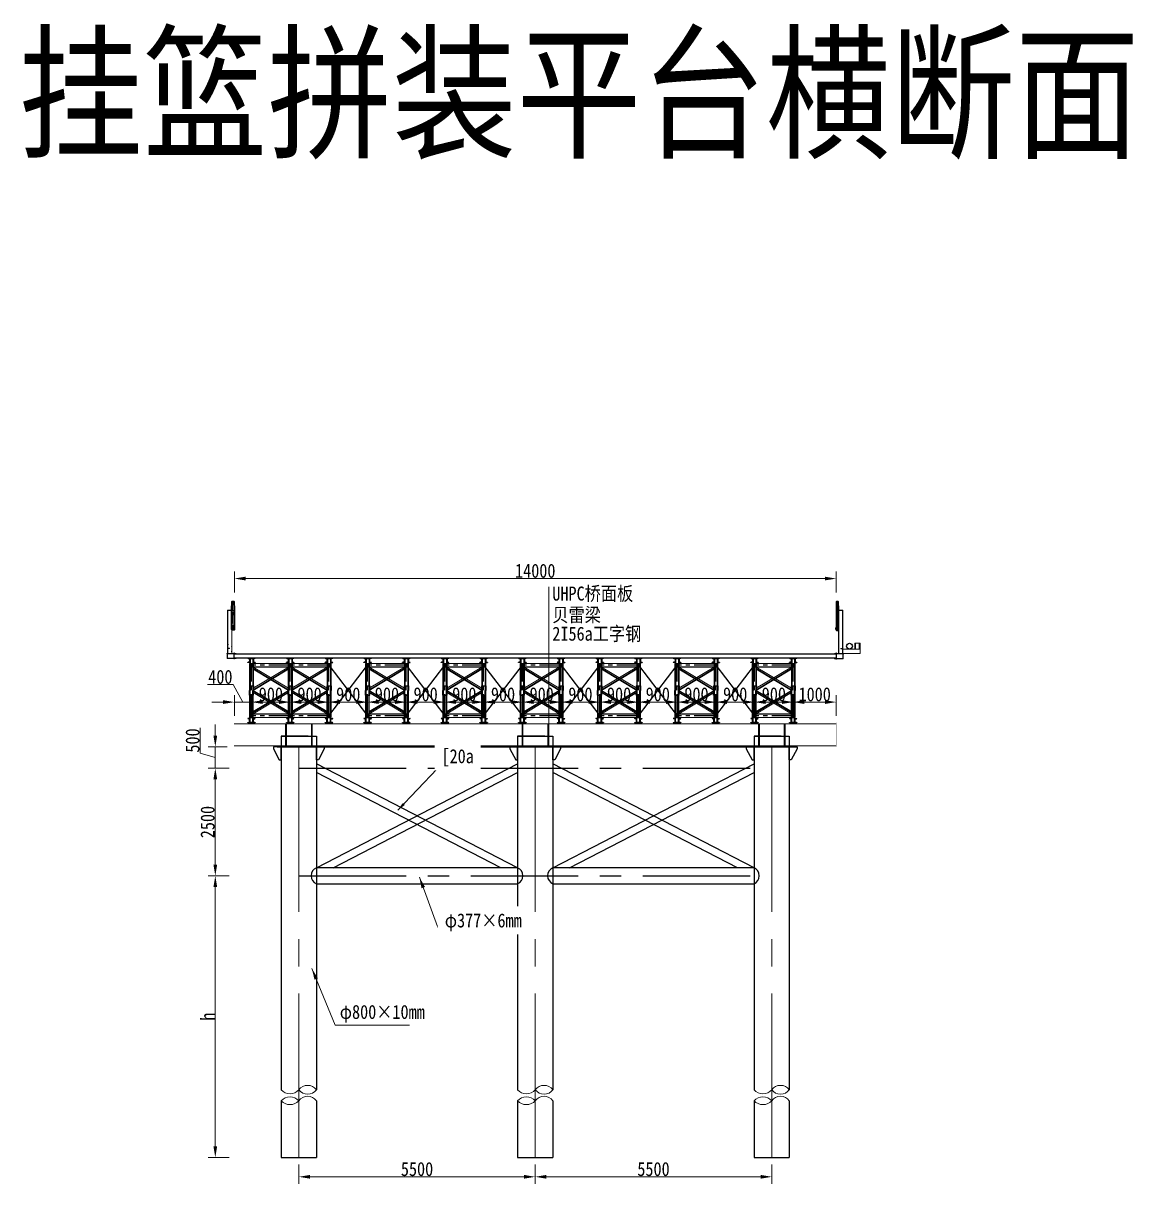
# Model space of a CAD drawing. Header units: millimetres. Extents: x -724662 to -98163, y -2532159 to 119496.
# Drawn here: x -103883.8 to -103625.6, y 114788 to 115057.8 of the extents above; entities that cross this region are included whole.
import ezdxf

# ---------------------------------------------------------------- set-up
doc = ezdxf.new("R2010")
doc.units = ezdxf.units.MM
doc.header["$LTSCALE"] = 20
for name, pattern in [('CENTER', [2, 1.25, -0.25, 0.25, -0.25]), ('CENTER2', [28.575, 19.05, -3.175, 3.175, -3.175]), ('DASHED', [19.05, 12.7, -6.35])]:
    doc.linetypes.add(name, pattern=pattern)
doc.layers.get('0').update_dxf_attribs({"lineweight": 25})
for name, color, linetype, lineweight in [('6标注线', 3, 'Continuous', 13), ('Fline', 6, 'Continuous', 18), ('中心线', 3, 'CENTER2', 13), ('文本', 7, 'Continuous', 13), ('标注', 1, 'Continuous', 13), ('栈桥', 4, 'Continuous', 25), ('粗实线', 7, 'Continuous', 25), ('粗实线层', 7, 'Continuous', 35), ('细实线', 1, 'Continuous', 13), ('虚线', 6, 'DASHED', 15)]:
    doc.layers.add(name, color=color, linetype=linetype, lineweight=lineweight)
for name, color, linetype in [('中线轴线', 2, 'CENTER'), ('点划线', 6, 'CENTER'), ('钢构CAD-工字钢', 6, 'Continuous')]:
    doc.layers.add(name, color=color, linetype=linetype)
doc.styles.get("Standard").update_dxf_attribs({"font": 'simsun.ttf', "width": 0.85})
doc.dimstyles.new('100-1', dxfattribs={"dimtxt": 2.5, "dimasz": 2, "dimexe": 1.25, "dimexo": 1.25, "dimgap": 0.125, "dimtad": 1, "dimdec": 0, "dimlfac": 100, "dimdsep": 46, "dimtxsty": 'Standard', "dimcen": 0.001, "dimclrd": 256, "dimclre": 256, "dimclrt": 7, "dimadec": 4, "dimazin": 2, "dimtfac": 1, "dimtdec": 0, "dimtmove": 1, "dimatfit": 2, "dimfxlon": 1, "dimlwd": -1, "dimlwe": -1, "dimarcsym": 0})
doc.dimstyles.new('100-1.3', dxfattribs={"dimscale": 1.3, "dimtxt": 2.5, "dimasz": 2, "dimexe": 1.25, "dimexo": 1.25, "dimgap": 0.125, "dimtad": 1, "dimdec": 0, "dimlfac": 100, "dimdsep": 46, "dimtxsty": 'Standard', "dimcen": 0.001, "dimclrd": 256, "dimclre": 256, "dimclrt": 7, "dimadec": 4, "dimazin": 2, "dimtfac": 1, "dimtdec": 0, "dimtmove": 1, "dimatfit": 2, "dimfxlon": 1, "dimlwd": -1, "dimlwe": -1, "dimarcsym": 0})

# ---------------------------------------------------------------- blocks, each defined once
blk = doc.blocks.new('φ820钢管')
for p, q in [((-89147.8, 146755.25), (-89154.1, 146755.25)), ((-89154.1, 146755.25), (-89145.9, 146755.25))]:
    blk.add_line(p, q)
at = {"color": 0}
blk.add_line((-89154.1, 146657.25), (-89145.9, 146657.25), dxfattribs=at)
for points in [[(-89154.1, 146755.25), (-89154.1, 146673.01)], [(-89145.9, 146755.25), (-89145.9, 146673.01)], [(-89154.1, 146670.47), (-89154.1, 146657.25)], [(-89145.9, 146670.47), (-89145.9, 146657.25)]]:
    blk.add_lwpolyline(points)
for points in [[(-89154.25, 146752.75), (-89155.9, 146752.75), (-89155.9, 146752.3), (-89154.55, 146749.75), (-89154.1, 146749.75), (-89154.1, 146752.6), (-89154.1, 146752.6)], [(-89145.75, 146752.75), (-89144.1, 146752.75), (-89144.1, 146752.3), (-89145.45, 146749.75), (-89145.9, 146749.75), (-89145.9, 146752.6), (-89145.9, 146752.6)]]:
    blk.add_lwpolyline(points, close=True)
at = {"layer": 'Fline', "color": 0}
for centre, radius, start, end in [((-89152.05, 146674.85), 2.76, 221.9552, 318.0448), ((-89147.95, 146671.47), 2.56, 36.9251, 143.0749), ((-89147.95, 146674.51), 2.54, 216.1377, 323.8623), ((-89152.05, 146668.58), 2.79, 42.7066, 137.2934), ((-89152.05, 146672.31), 2.76, 221.9552, 318.0448), ((-89147.95, 146668.93), 2.56, 36.9251, 143.0749)]:
    blk.add_arc(centre, radius, start, end, dxfattribs=at)
at = {"layer": '中心线', "ltscale": 0.1}
blk.add_line((-89150, 146657.25), (-89150, 146755.25), dxfattribs=at)
blk = doc.blocks.new('A$Ca5bab6b4')
at = {"layer": '粗实线层'}
for p, q in [((5, 644), (0, 494)), ((5, 656), (5, 644)), ((41, 660), (9, 660)), ((45, 644), (45, 656)), ((50, 494), (45, 644)), ((0, 494), (0, 6)), ((50, 6), (50, 494)), ((6, 0), (44, 0))]:
    blk.add_line(p, q, dxfattribs=at)
for centre in [(25, 610), (25, 370), (25, 80)]:
    blk.add_circle(centre, 5.5, dxfattribs=at)
for centre, radius, start, end in [((9, 656), 4, 90, 180), ((41, 656), 4, 0, 90), ((6, 6), 6, 180, 270), ((5, 5), 5, 180, 270), ((44, 6), 6, 270, 0), ((45, 5), 5, 270, 0)]:
    blk.add_arc(centre, radius, start, end, dxfattribs=at)
at = {"layer": '虚线'}
for p, q in [((7, 644), (7, 656)), ((9, 658), (41, 658)), ((41, 642), (9, 642)), ((41, 640), (9, 640)), ((10, 450), (10, 640)), ((40, 640), (40, 450)), ((43, 656), (43, 644)), ((2, 405), (2, 445)), ((5, 450), (45, 450)), ((5, 447), (45, 447)), ((45, 402), (5, 402)), ((45, 400), (5, 400)), ((10, 50), (10, 400)), ((40, 400), (40, 50)), ((47, 445), (47, 405)), ((0, 5), (0, 6)), ((2, 5), (2, 45)), ((5, 50), (45, 50)), ((5, 47), (45, 47)), ((45, 2), (5, 2)), ((47, 45), (47, 5)), ((50, 6), (50, 5)), ((6, 0), (5, 0)), ((45, 0), (44, 0))]:
    blk.add_line(p, q, dxfattribs=at)
for centre, radius, start, end in [((9, 644), 4, 180, 270), ((9, 656), 2, 90, 180), ((9, 644), 2, 180, 270), ((41, 656), 2, 0, 90), ((41, 644), 2, 270, 0), ((41, 644), 4, 270, 0), ((5, 445), 5, 90, 180), ((5, 405), 5, 180, 270), ((5, 445), 2.5, 90, 180), ((5, 405), 2.5, 180, 270), ((45, 445), 5, 0, 90), ((45, 445), 2.5, 0, 90), ((45, 405), 5, 270, 0), ((45, 405), 2.5, 270, 0), ((5, 45), 5, 90, 180), ((5, 45), 2.5, 90, 180), ((5, 5), 2.5, 180, 270), ((45, 45), 5, 0, 90), ((45, 45), 2.5, 0, 90), ((45, 5), 2.5, 270, 0)]:
    blk.add_arc(centre, radius, start, end, dxfattribs=at)
blk = doc.blocks.new('A$C3fd06f41')
at = {"layer": '粗实线层'}
for p, q in [((0, 80), (0, 40)), ((6, 80), (0, 80)), ((6, 40), (0, 40)), ((6, 80), (6, 40)), ((6, 40), (6, 34)), ((6, 40), (50, 40)), ((6, 34), (50, 34)), ((50, 40), (50, 34)), ((56, 34), (50, 34)), ((50, 34), (50, 0)), ((56, 0), (50, 0)), ((56, 34), (56, 0))]:
    blk.add_line(p, q, dxfattribs=at)
for centre, radius, start, end in [((6, 40), 6.1, 180, 270), ((6, 40), 0.1, 180, 270), ((50, 34), 6.1, 0, 90), ((50, 34), 0.1, 0, 90)]:
    blk.add_arc(centre, radius, start, end, dxfattribs=at)
at = {"layer": '虚线'}
for p, q in [((6, 40), (0, 40)), ((6, 40), (6, 34)), ((50, 40), (50, 34)), ((56, 34), (50, 34)), ((56, 23), (50, 23)), ((50, 11), (56, 11))]:
    blk.add_line(p, q, dxfattribs=at)
blk = doc.blocks.new('uhpc护栏')
at = {"layer": '标注'}
for p, q in [((-43136.38, 136691.41), (-43136.32, 136691.41)), ((-43136.38, 136691.04), (-43136.38, 136691.41)), ((-43136.32, 136691.04), (-43136.32, 136691.41)), ((-43135.8, 136691.61), (-43135.8, 136691.55)), ((-43135.8, 136691.61), (-43134.8, 136691.61)), ((-43135.8, 136691.55), (-43134.8, 136691.55)), ((-43135.8, 136691.55), (-43135.8, 136681.55)), ((-43135.8, 136691.55), (-43135.78, 136691.55)), ((-43135.78, 136691.55), (-43135.78, 136681.55)), ((-43135.74, 136691.55), (-43135.74, 136681.55)), ((-43134.85, 136691.55), (-43134.85, 136683.68)), ((-43134.82, 136691.55), (-43134.82, 136683.68)), ((-43134.82, 136691.55), (-43134.8, 136691.55)), ((-43134.8, 136691.61), (-43134.8, 136691.55)), ((-43134.8, 136691.55), (-43134.8, 136683.68)), ((-43135.8, 136691.01), (-43136.29, 136691.01)), ((-43135.8, 136690.95), (-43136.29, 136690.95)), ((-43136.2, 136690.95), (-43135.8, 136690.55)), ((-43135.73, 136687.8), (-43135.8, 136687.8)), ((-43135.8, 136687.68), (-43135.73, 136687.68)), ((-43135.73, 136683.25), (-43135.8, 136683.25)), ((-43135.8, 136683.13), (-43135.73, 136683.13)), ((-43134.89, 136683.55), (-43134.89, 136683.68)), ((-43134.89, 136683.68), (-43134.85, 136683.68)), ((-43134.85, 136683.55), (-43134.89, 136683.55)), ((-43134.85, 136683.68), (-43134.82, 136683.68)), ((-43134.85, 136683.55), (-43134.85, 136681.55)), ((-43134.82, 136683.55), (-43134.85, 136683.55)), ((-43134.82, 136683.68), (-43134.8, 136683.68)), ((-43134.82, 136683.55), (-43134.82, 136681.55)), ((-43134.82, 136683.55), (-43134.8, 136683.55)), ((-43134.8, 136683.55), (-43134.8, 136683.68)), ((-43134.8, 136683.55), (-43134.8, 136681.55)), ((-43136.75, 136681.47), (-43136.75, 136681.55)), ((-43136.75, 136681.55), (-43136.65, 136681.55)), ((-43136.65, 136681.47), (-43136.75, 136681.47)), ((-43136.75, 136680.35), (-43136.75, 136680.41)), ((-43136.75, 136680.41), (-43136.65, 136680.41)), ((-43136.65, 136680.35), (-43136.75, 136680.35)), ((-43136.65, 136681.55), (-43136.65, 136681.47)), ((-43134.7, 136681.55), (-43136.65, 136681.55)), ((-43136.65, 136681.47), (-43136.65, 136681.55)), ((-43136.65, 136681.47), (-43134.7, 136681.47)), ((-43136.65, 136680.41), (-43136.65, 136680.35)), ((-43134.78, 136680.41), (-43136.65, 136680.41)), ((-43136.65, 136680.35), (-43136.65, 136680.41)), ((-43134.78, 136680.35), (-43136.65, 136680.35)), ((-43136.45, 136681.55), (-43136.45, 136681.47)), ((-43136.45, 136681.55), (-43136.25, 136681.55)), ((-43136.45, 136680.41), (-43136.45, 136680.35)), ((-43136.35, 136681.78), (-43136.35, 136680.18)), ((-43136.25, 136681.47), (-43136.25, 136681.55)), ((-43136.25, 136680.35), (-43136.25, 136680.41)), ((-43135.73, 136682.05), (-43135.8, 136682.05)), ((-43135.8, 136681.93), (-43135.73, 136681.93)), ((-43135.26, 136682.69), (-43135.26, 136682.75)), ((-43135.26, 136682.75), (-43134.85, 136682.75)), ((-43135.26, 136682.69), (-43134.85, 136682.69)), ((-43134.96, 136682.69), (-43134.96, 136682.75)), ((-43134.89, 136682.69), (-43134.89, 136682.75)), ((-43134.85, 136682.69), (-43134.85, 136682.75)), ((-43134.76, 136681.47), (-43134.7, 136681.47)), ((-43134.76, 136681.47), (-43134.76, 136680.43)), ((-43134.7, 136681.47), (-43134.7, 136681.55)), ((-43134.7, 136681.55), (-43134.6, 136681.55)), ((-43134.7, 136681.55), (-43134.7, 136681.47)), ((-43134.6, 136681.47), (-43134.7, 136681.47)), ((-43134.7, 136681.47), (-43134.7, 136680.43)), ((-43134.6, 136681.55), (-43134.6, 136681.47))]:
    blk.add_line(p, q, dxfattribs=at)
for centre, radius, start, end in [((-43136.29, 136691.04), 0.09, 180, 270), ((-43136.29, 136691.04), 0.03, 180, 270), ((-43134.78, 136680.43), 0.08, 270, 0), ((-43134.78, 136680.43), 0.02, 270, 0)]:
    blk.add_arc(centre, radius, start, end, dxfattribs=at)
for centre in [(-43135.73, 136687.74), (-43135.73, 136683.19), (-43135.73, 136681.99)]:
    blk.add_ellipse(centre, major_axis=(0, 0.06), ratio=0.166679, dxfattribs=at)
at = {"layer": '标注', "xscale": 0.01, "yscale": 0.01, "zscale": 0.01}
blk.add_blockref('A$Ca5bab6b4', (-43136.3, 136687.01), dxfattribs=at)
at = {"layer": '标注', "xscale": -0.01, "yscale": 0.01, "zscale": 0.01, "rotation": 180}
blk.add_blockref('A$C3fd06f41', (-43136.36, 136687.91), dxfattribs=at)
blk = doc.blocks.new('*D491')
at = {"layer": 'Defpoints', "color": 0}
for p in [(-103694.64, 114928.67), (-103834.64, 114911.16), (-103694.64, 114911.46)]:
    blk.add_point(p, dxfattribs=at)
at = {"layer": '标注'}
for p, q in [((-103834.64, 114925.42), (-103834.64, 114930.29)), ((-103694.64, 114925.42), (-103694.64, 114930.29)), ((-103832.04, 114928.67), (-103697.24, 114928.67))]:
    blk.add_line(p, q, dxfattribs=at)
for points in [[(-103832.04, 114929.1), (-103832.04, 114928.24), (-103834.64, 114928.67)], [(-103697.24, 114928.24), (-103697.24, 114929.1), (-103694.64, 114928.67)]]:
    blk.add_solid(points, dxfattribs=at)
at = {"layer": '标注', "color": 7, "insert": (-103764.64, 114930.46), "char_height": 3.25, "attachment_point": 5}
blk.add_mtext('14000', dxfattribs=at)
blk = doc.blocks.new('*D502')
at = {"layer": 'Defpoints', "color": 0}
for p in [(-103834.64, 114889.56), (-103839.07, 114884.56), (-103819.64, 114884.56)]:
    blk.add_point(p, dxfattribs=at)
at = {"layer": '标注'}
for p, q in [((-103839.07, 114892.16), (-103839.07, 114894.76)), ((-103842.56, 114893.93), (-103842.56, 114888.11)), ((-103836.27, 114889.56), (-103840.69, 114889.56)), ((-103839.07, 114889.56), (-103839.07, 114884.56)), ((-103842.56, 114888.11), (-103839.07, 114887.06)), ((-103835.82, 114884.56), (-103840.69, 114884.56)), ((-103839.07, 114881.96), (-103839.07, 114879.36))]:
    blk.add_line(p, q, dxfattribs=at)
for points in [[(-103839.5, 114892.16), (-103838.63, 114892.16), (-103839.07, 114889.56)], [(-103838.63, 114881.96), (-103839.5, 114881.96), (-103839.07, 114884.56)]]:
    blk.add_solid(points, dxfattribs=at)
at = {"layer": '标注', "color": 7, "insert": (-103844.35, 114891.02), "char_height": 3.25, "attachment_point": 5, "rotation": 90}
blk.add_mtext('500', dxfattribs=at)
blk = doc.blocks.new('*D503')
at = {"layer": 'Defpoints', "color": 0}
for p in [(-103809.64, 114884.56), (-103839.07, 114859.56), (-103819.64, 114859.56)]:
    blk.add_point(p, dxfattribs=at)
at = {"layer": '标注'}
for p, q in [((-103835.82, 114884.56), (-103840.69, 114884.56)), ((-103839.07, 114881.96), (-103839.07, 114862.16)), ((-103835.82, 114859.56), (-103840.69, 114859.56))]:
    blk.add_line(p, q, dxfattribs=at)
for points in [[(-103838.63, 114881.96), (-103839.5, 114881.96), (-103839.07, 114884.56)], [(-103839.5, 114862.16), (-103838.63, 114862.16), (-103839.07, 114859.56)]]:
    blk.add_solid(points, dxfattribs=at)
at = {"layer": '标注', "color": 7, "insert": (-103840.85, 114872.06), "char_height": 3.25, "attachment_point": 5, "rotation": 90}
blk.add_mtext('2500', dxfattribs=at)
blk = doc.blocks.new('*D504')
at = {"layer": 'Defpoints', "color": 0}
for p in [(-103819.64, 114859.56), (-103839.07, 114794.06), (-103819.64, 114794.06)]:
    blk.add_point(p, dxfattribs=at)
at = {"layer": '标注'}
for p, q in [((-103835.82, 114859.56), (-103840.69, 114859.56)), ((-103839.07, 114856.96), (-103839.07, 114796.66)), ((-103835.82, 114794.06), (-103840.69, 114794.06))]:
    blk.add_line(p, q, dxfattribs=at)
for points in [[(-103838.63, 114856.96), (-103839.5, 114856.96), (-103839.07, 114859.56)], [(-103839.5, 114796.66), (-103838.63, 114796.66), (-103839.07, 114794.06)]]:
    blk.add_solid(points, dxfattribs=at)
at = {"layer": '标注', "color": 7, "insert": (-103840.85, 114826.81), "char_height": 3.25, "attachment_point": 5, "rotation": 90}
blk.add_mtext('h', dxfattribs=at)
blk = doc.blocks.new('*D505')
at = {"layer": 'Defpoints', "color": 0}
for p in [(-103819.64, 114794.06), (-103764.64, 114794.06), (-103764.64, 114789.58)]:
    blk.add_point(p, dxfattribs=at)
at = {"layer": '标注'}
for p, q in [((-103819.64, 114792.43), (-103819.64, 114787.96)), ((-103764.64, 114792.43), (-103764.64, 114787.96)), ((-103817.04, 114789.58), (-103767.24, 114789.58))]:
    blk.add_line(p, q, dxfattribs=at)
for points in [[(-103817.04, 114790.02), (-103817.04, 114789.15), (-103819.64, 114789.58)], [(-103767.24, 114789.15), (-103767.24, 114790.02), (-103764.64, 114789.58)]]:
    blk.add_solid(points, dxfattribs=at)
at = {"layer": '标注', "color": 7, "insert": (-103792.14, 114791.37), "char_height": 3.25, "attachment_point": 5}
blk.add_mtext('5500', dxfattribs=at)
blk = doc.blocks.new('*D506')
at = {"layer": 'Defpoints', "color": 0}
for p in [(-103764.64, 114794.06), (-103709.64, 114794.06), (-103709.64, 114789.58)]:
    blk.add_point(p, dxfattribs=at)
at = {"layer": '标注'}
for p, q in [((-103764.64, 114792.43), (-103764.64, 114787.96)), ((-103709.64, 114792.43), (-103709.64, 114787.96)), ((-103762.04, 114789.58), (-103712.24, 114789.58))]:
    blk.add_line(p, q, dxfattribs=at)
for points in [[(-103762.04, 114790.02), (-103762.04, 114789.15), (-103764.64, 114789.58)], [(-103712.24, 114789.15), (-103712.24, 114790.02), (-103709.64, 114789.58)]]:
    blk.add_solid(points, dxfattribs=at)
at = {"layer": '标注', "color": 7, "insert": (-103737.14, 114791.37), "char_height": 3.25, "attachment_point": 5}
blk.add_mtext('5500', dxfattribs=at)
blk = doc.blocks.new('贝雷梁侧面')
at = {"layer": '粗实线', "ltscale": 0.05}
for p, q in [((-528, 8040), (-240, 8040)), ((-528, 8040), (-528, 8040)), ((-240, 7440), (-528, 7440)), ((-528, 7440), (-528, 7440)), ((-480, 7992), (-336, 7992)), ((-336, 7488), (-480, 7488)), ((-288, 7944), (-288, 7536)), ((-240, 8040), (-240, 7440)), ((240, 7980), (-240, 7980)), ((-240, 7440), (-240, 3540)), ((-204, 7980), (-204, 3540)), ((204, 7320), (-204, 7320)), ((204, 6840), (-204, 6840)), ((204, 7980), (204, 3540)), ((528, 8040), (240, 8040)), ((240, 8040), (240, 7440)), ((528, 8040), (240, 8040)), ((240, 7440), (528, 7440)), ((240, 7440), (240, 3540)), ((288, 7944), (288, 7536)), ((480, 7992), (336, 7992)), ((480, 7992), (336, 7992)), ((336, 7488), (480, 7488)), ((528, 8040), (528, 8040)), ((528, 8040), (528, 8040)), ((528, 7440), (528, 7440)), ((-300, 4200), (-300, 3540)), ((-240, 4200), (-300, 4200)), ((-300, 2880), (-300, 3540)), ((-240, -360), (-240, 3540)), ((204, 4200), (-204, 4200)), ((-204, -900), (-204, 3540)), ((204, -900), (204, 3540)), ((300, 4200), (240, 4200)), ((240, -360), (240, 3540)), ((300, 4200), (300, 3540)), ((300, 2880), (300, 3540)), ((-240, 2880), (-300, 2880)), ((204, 2880), (-204, 2880)), ((300, 2880), (240, 2880)), ((204, 180), (-204, 180)), ((-240, -360), (-528, -360)), ((-528, -360), (-528, -360)), ((528, -960), (-528, -960)), ((-528, -960), (-240, -960)), ((-528, -960), (-528, -960)), ((528, -960), (-528, -960)), ((-528, -960), (-240, -960)), ((-528, -960), (-528, -960)), ((-336, -408), (-480, -408)), ((-480, -912), (-336, -912)), ((-480, -912), (-336, -912)), ((-288, -864), (-288, -456)), ((-240, -960), (-240, -360)), ((240, -900), (-240, -900)), ((240, -900), (-240, -900)), ((204, -240), (-204, -240)), ((240, -360), (528, -360)), ((240, -960), (240, -360)), ((288, -864), (288, -456)), ((336, -408), (480, -408)), ((480, -912), (336, -912)), ((480, -912), (336, -912)), ((528, -360), (528, -360)), ((528, -960), (528, -960)), ((528, -960), (528, -960))]:
    blk.add_line(p, q, dxfattribs=at)
for centre in [(0, 7080), (0, 0)]:
    blk.add_circle(centre, 120, dxfattribs=at)
for centre, start, end in [((-480, 8040), 180, 270), ((-480, 7440), 90, 180), ((-336, 7944), 0, 90), ((-336, 7536), 270, 0), ((336, 7944), 90, 180), ((336, 7944), 90, 180), ((336, 7536), 180, 270), ((480, 8040), 270, 0), ((480, 8040), 270, 0), ((480, 7440), 0, 90), ((-480, -360), 180, 270), ((-480, -960), 90, 180), ((-480, -960), 90, 180), ((-336, -456), 0, 90), ((-336, -864), 270, 0), ((-336, -864), 270, 0), ((336, -456), 90, 180), ((336, -864), 180, 270), ((336, -864), 180, 270), ((480, -360), 270, 0), ((480, -960), 0, 90), ((480, -960), 0, 90)]:
    blk.add_arc(centre, 48, start, end, dxfattribs=at)
blk = doc.blocks.new('*U1052')
at = {"layer": '点划线', "xscale": -0.001666666663368233, "yscale": 0.001666666663368233, "zscale": 0.001666666663368233}
blk.add_blockref('贝雷梁侧面', (0, -5.9), dxfattribs=at)
blk = doc.blocks.new('*U1051')
at = {"color": 0, "linetype": 'ByBlock', "lineweight": -2, "transparency": 16777216}
for p in [(0, 0), (9, 0), (18, 0), (27, 0), (36, 0), (45, 0), (54, 0), (63, 0), (72, 0), (81, 0), (90, 0), (99, 0), (108, 0), (117, 0), (126, 0)]:
    blk.add_blockref('*U1052', p, dxfattribs=at)
blk = doc.blocks.new('90花架')
at = {"layer": '中线轴线', "color": 3, "ltscale": 2}
for p, q in [((91345.5, 13597.7), (91435.5, 13597.7)), ((91345.5, 13479.7), (91345.5, 13597.7)), ((91435.5, 13479.7), (91435.5, 13597.7)), ((91345.5, 13479.7), (91435.5, 13479.7))]:
    blk.add_line(p, q, dxfattribs=at)
at = {"layer": '细实线'}
blk.add_line((91440.5, 13601.7), (91340.5, 13601.7), dxfattribs=at)
at = {"layer": '细实线', "color": 0}
for p, q in [((91440.5, 13601.7), (91340.5, 13601.7)), ((91340.5, 13592.7), (91340.5, 13601.7)), ((91440.5, 13592.7), (91440.5, 13601.7)), ((91440.5, 13593.7), (91340.5, 13593.7)), ((91440.5, 13592.7), (91340.5, 13592.7)), ((91340.5, 13484.7), (91340.5, 13592.7)), ((91348.5, 13484.7), (91348.5, 13592.7)), ((91349.5, 13543.7), (91431.5, 13592.7)), ((91349.5, 13484.7), (91349.5, 13592.7)), ((91431.5, 13543.7), (91349.5, 13592.7)), ((91349.5, 13540.4), (91431.5, 13589.7)), ((91431.5, 13540.4), (91349.5, 13589.7)), ((91349.5, 13538.7), (91431.5, 13588.1)), ((91431.5, 13538.7), (91349.5, 13588.1)), ((91431.5, 13484.7), (91431.5, 13592.7)), ((91432.5, 13484.7), (91432.5, 13592.7)), ((91440.5, 13484.7), (91440.5, 13592.7)), ((91349.5, 13538.7), (91431.5, 13489.4)), ((91431.5, 13538.7), (91349.5, 13489.4)), ((91349.5, 13537.1), (91431.5, 13487.7)), ((91431.5, 13537.1), (91349.5, 13487.7)), ((91349.5, 13533.7), (91431.5, 13484.7)), ((91431.5, 13533.7), (91349.5, 13484.7)), ((91440.5, 13484.7), (91340.5, 13484.7)), ((91340.5, 13475.7), (91340.5, 13484.7)), ((91440.5, 13483.7), (91340.5, 13483.7)), ((91440.5, 13475.7), (91340.5, 13475.7)), ((91440.5, 13475.7), (91440.5, 13484.7))]:
    blk.add_line(p, q, dxfattribs=at)
at = {"layer": '细实线', "color": 0, "extrusion": (0, 0, -1)}
for centre in [(91345.5, 13597.7), (91435.5, 13597.7), (91345.5, 13479.7), (91435.5, 13479.7)]:
    blk.add_ellipse(centre, major_axis=(-1.41, 1.41), ratio=1, start_param=5.497787, end_param=11.780972, dxfattribs=at)
blk = doc.blocks.new('*D1053')
at = {"layer": 'Defpoints', "color": 0}
for p in [(-103821.64, 114899.95), (-103830.64, 114895.16), (-103821.64, 114895.16)]:
    blk.add_point(p, dxfattribs=at)
at = {"layer": '标注'}
for p, q in [((-103830.64, 114896.78), (-103830.64, 114901.58)), ((-103828.04, 114899.95), (-103824.24, 114899.95)), ((-103821.64, 114896.78), (-103821.64, 114901.58))]:
    blk.add_line(p, q, dxfattribs=at)
for points in [[(-103828.04, 114900.39), (-103828.04, 114899.52), (-103830.64, 114899.95)], [(-103824.24, 114899.52), (-103824.24, 114900.39), (-103821.64, 114899.95)]]:
    blk.add_solid(points, dxfattribs=at)
at = {"layer": '标注', "color": 7, "insert": (-103826.14, 114901.74), "char_height": 3.25, "attachment_point": 5}
blk.add_mtext('900', dxfattribs=at)
blk = doc.blocks.new('*D1054')
at = {"layer": 'Defpoints', "color": 0}
for p in [(-103812.64, 114899.95), (-103821.64, 114895.16), (-103812.64, 114895.16)]:
    blk.add_point(p, dxfattribs=at)
at = {"layer": '标注'}
for p, q in [((-103821.64, 114896.78), (-103821.64, 114901.58)), ((-103819.04, 114899.95), (-103815.24, 114899.95)), ((-103812.64, 114896.78), (-103812.64, 114901.58))]:
    blk.add_line(p, q, dxfattribs=at)
for points in [[(-103819.04, 114900.39), (-103819.04, 114899.52), (-103821.64, 114899.95)], [(-103815.24, 114899.52), (-103815.24, 114900.39), (-103812.64, 114899.95)]]:
    blk.add_solid(points, dxfattribs=at)
at = {"layer": '标注', "color": 7, "insert": (-103817.14, 114901.74), "char_height": 3.25, "attachment_point": 5}
blk.add_mtext('900', dxfattribs=at)
blk = doc.blocks.new('*D1055')
at = {"layer": 'Defpoints', "color": 0}
for p in [(-103803.64, 114899.95), (-103812.64, 114895.16), (-103803.64, 114895.16)]:
    blk.add_point(p, dxfattribs=at)
at = {"layer": '标注'}
for p, q in [((-103812.64, 114896.78), (-103812.64, 114901.58)), ((-103810.04, 114899.95), (-103806.24, 114899.95)), ((-103803.64, 114896.78), (-103803.64, 114901.58))]:
    blk.add_line(p, q, dxfattribs=at)
for points in [[(-103810.04, 114900.39), (-103810.04, 114899.52), (-103812.64, 114899.95)], [(-103806.24, 114899.52), (-103806.24, 114900.39), (-103803.64, 114899.95)]]:
    blk.add_solid(points, dxfattribs=at)
at = {"layer": '标注', "color": 7, "insert": (-103808.14, 114901.74), "char_height": 3.25, "attachment_point": 5}
blk.add_mtext('900', dxfattribs=at)
blk = doc.blocks.new('*D1056')
at = {"layer": 'Defpoints', "color": 0}
for p in [(-103794.64, 114899.95), (-103803.64, 114895.16), (-103794.64, 114895.16)]:
    blk.add_point(p, dxfattribs=at)
at = {"layer": '标注'}
for p, q in [((-103803.64, 114896.78), (-103803.64, 114901.58)), ((-103801.04, 114899.95), (-103797.24, 114899.95)), ((-103794.64, 114896.78), (-103794.64, 114901.58))]:
    blk.add_line(p, q, dxfattribs=at)
for points in [[(-103801.04, 114900.39), (-103801.04, 114899.52), (-103803.64, 114899.95)], [(-103797.24, 114899.52), (-103797.24, 114900.39), (-103794.64, 114899.95)]]:
    blk.add_solid(points, dxfattribs=at)
at = {"layer": '标注', "color": 7, "insert": (-103799.14, 114901.74), "char_height": 3.25, "attachment_point": 5}
blk.add_mtext('900', dxfattribs=at)
blk = doc.blocks.new('*D1057')
at = {"layer": 'Defpoints', "color": 0}
for p in [(-103785.64, 114899.95), (-103794.64, 114895.16), (-103785.64, 114895.16)]:
    blk.add_point(p, dxfattribs=at)
at = {"layer": '标注'}
for p, q in [((-103794.64, 114896.78), (-103794.64, 114901.58)), ((-103792.04, 114899.95), (-103788.24, 114899.95)), ((-103785.64, 114896.78), (-103785.64, 114901.58))]:
    blk.add_line(p, q, dxfattribs=at)
for points in [[(-103792.04, 114900.39), (-103792.04, 114899.52), (-103794.64, 114899.95)], [(-103788.24, 114899.52), (-103788.24, 114900.39), (-103785.64, 114899.95)]]:
    blk.add_solid(points, dxfattribs=at)
at = {"layer": '标注', "color": 7, "insert": (-103790.14, 114901.74), "char_height": 3.25, "attachment_point": 5}
blk.add_mtext('900', dxfattribs=at)
blk = doc.blocks.new('*D1058')
at = {"layer": 'Defpoints', "color": 0}
for p in [(-103776.64, 114899.95), (-103785.64, 114895.16), (-103776.64, 114895.16)]:
    blk.add_point(p, dxfattribs=at)
at = {"layer": '标注'}
for p, q in [((-103785.64, 114896.78), (-103785.64, 114901.58)), ((-103783.04, 114899.95), (-103779.24, 114899.95)), ((-103776.64, 114896.78), (-103776.64, 114901.58))]:
    blk.add_line(p, q, dxfattribs=at)
for points in [[(-103783.04, 114900.39), (-103783.04, 114899.52), (-103785.64, 114899.95)], [(-103779.24, 114899.52), (-103779.24, 114900.39), (-103776.64, 114899.95)]]:
    blk.add_solid(points, dxfattribs=at)
at = {"layer": '标注', "color": 7, "insert": (-103781.14, 114901.74), "char_height": 3.25, "attachment_point": 5}
blk.add_mtext('900', dxfattribs=at)
blk = doc.blocks.new('*D1059')
at = {"layer": 'Defpoints', "color": 0}
for p in [(-103767.64, 114899.95), (-103776.64, 114895.16), (-103767.64, 114895.16)]:
    blk.add_point(p, dxfattribs=at)
at = {"layer": '标注'}
for p, q in [((-103776.64, 114896.78), (-103776.64, 114901.58)), ((-103774.04, 114899.95), (-103770.24, 114899.95)), ((-103767.64, 114896.78), (-103767.64, 114901.58))]:
    blk.add_line(p, q, dxfattribs=at)
for points in [[(-103774.04, 114900.39), (-103774.04, 114899.52), (-103776.64, 114899.95)], [(-103770.24, 114899.52), (-103770.24, 114900.39), (-103767.64, 114899.95)]]:
    blk.add_solid(points, dxfattribs=at)
at = {"layer": '标注', "color": 7, "insert": (-103772.14, 114901.74), "char_height": 3.25, "attachment_point": 5}
blk.add_mtext('900', dxfattribs=at)
blk = doc.blocks.new('*D1060')
at = {"layer": 'Defpoints', "color": 0}
for p in [(-103758.64, 114899.95), (-103767.64, 114895.16), (-103758.64, 114895.16)]:
    blk.add_point(p, dxfattribs=at)
at = {"layer": '标注'}
for p, q in [((-103767.64, 114896.78), (-103767.64, 114901.58)), ((-103765.04, 114899.95), (-103761.24, 114899.95)), ((-103758.64, 114896.78), (-103758.64, 114901.58))]:
    blk.add_line(p, q, dxfattribs=at)
for points in [[(-103765.04, 114900.39), (-103765.04, 114899.52), (-103767.64, 114899.95)], [(-103761.24, 114899.52), (-103761.24, 114900.39), (-103758.64, 114899.95)]]:
    blk.add_solid(points, dxfattribs=at)
at = {"layer": '标注', "color": 7, "insert": (-103763.14, 114901.74), "char_height": 3.25, "attachment_point": 5}
blk.add_mtext('900', dxfattribs=at)
blk = doc.blocks.new('*D1061')
at = {"layer": 'Defpoints', "color": 0}
for p in [(-103830.64, 114899.95), (-103834.64, 114895.16), (-103830.64, 114895.16)]:
    blk.add_point(p, dxfattribs=at)
at = {"layer": '标注'}
for p, q in [((-103840.85, 114904.02), (-103834.93, 114904.02)), ((-103834.93, 114904.02), (-103832.64, 114899.95)), ((-103837.24, 114899.95), (-103839.84, 114899.95)), ((-103834.64, 114896.78), (-103834.64, 114901.58)), ((-103834.64, 114899.95), (-103830.64, 114899.95)), ((-103830.64, 114896.78), (-103830.64, 114901.58)), ((-103828.04, 114899.95), (-103825.44, 114899.95))]:
    blk.add_line(p, q, dxfattribs=at)
for points in [[(-103837.24, 114899.52), (-103837.24, 114900.39), (-103834.64, 114899.95)], [(-103828.04, 114900.39), (-103828.04, 114899.52), (-103830.64, 114899.95)]]:
    blk.add_solid(points, dxfattribs=at)
at = {"layer": '标注', "color": 7, "insert": (-103837.89, 114905.8), "char_height": 3.25, "attachment_point": 5}
blk.add_mtext('400', dxfattribs=at)
blk = doc.blocks.new('*D1062')
at = {"layer": 'Defpoints', "color": 0}
for p in [(-103749.64, 114899.95), (-103758.64, 114896.76), (-103749.64, 114896.76)]:
    blk.add_point(p, dxfattribs=at)
at = {"layer": '标注'}
for p, q in [((-103758.64, 114898.38), (-103758.64, 114901.58)), ((-103756.04, 114899.95), (-103752.24, 114899.95)), ((-103749.64, 114898.38), (-103749.64, 114901.58))]:
    blk.add_line(p, q, dxfattribs=at)
for points in [[(-103756.04, 114900.39), (-103756.04, 114899.52), (-103758.64, 114899.95)], [(-103752.24, 114899.52), (-103752.24, 114900.39), (-103749.64, 114899.95)]]:
    blk.add_solid(points, dxfattribs=at)
at = {"layer": '标注', "color": 7, "insert": (-103754.14, 114901.74), "char_height": 3.25, "attachment_point": 5}
blk.add_mtext('900', dxfattribs=at)
blk = doc.blocks.new('*D1063')
at = {"layer": 'Defpoints', "color": 0}
for p in [(-103740.64, 114899.95), (-103740.64, 114899.95), (-103749.64, 114896.76)]:
    blk.add_point(p, dxfattribs=at)
at = {"layer": '标注'}
for p, q in [((-103749.64, 114898.38), (-103749.64, 114901.58)), ((-103747.04, 114899.95), (-103743.24, 114899.95)), ((-103740.64, 114901.58), (-103740.64, 114901.58))]:
    blk.add_line(p, q, dxfattribs=at)
for points in [[(-103747.04, 114900.39), (-103747.04, 114899.52), (-103749.64, 114899.95)], [(-103743.24, 114899.52), (-103743.24, 114900.39), (-103740.64, 114899.95)]]:
    blk.add_solid(points, dxfattribs=at)
at = {"layer": '标注', "color": 7, "insert": (-103745.14, 114901.74), "char_height": 3.25, "attachment_point": 5}
blk.add_mtext('900', dxfattribs=at)
blk = doc.blocks.new('*D1064')
at = {"layer": 'Defpoints', "color": 0}
for p in [(-103740.64, 114899.95), (-103731.64, 114899.95), (-103731.64, 114899.95)]:
    blk.add_point(p, dxfattribs=at)
at = {"layer": '标注'}
for p, q in [((-103740.64, 114901.58), (-103740.64, 114901.58)), ((-103738.04, 114899.95), (-103734.24, 114899.95)), ((-103731.64, 114901.58), (-103731.64, 114901.58))]:
    blk.add_line(p, q, dxfattribs=at)
for points in [[(-103738.04, 114900.39), (-103738.04, 114899.52), (-103740.64, 114899.95)], [(-103734.24, 114899.52), (-103734.24, 114900.39), (-103731.64, 114899.95)]]:
    blk.add_solid(points, dxfattribs=at)
at = {"layer": '标注', "color": 7, "insert": (-103736.14, 114901.74), "char_height": 3.25, "attachment_point": 5}
blk.add_mtext('900', dxfattribs=at)
blk = doc.blocks.new('*D1065')
at = {"layer": 'Defpoints', "color": 0}
for p in [(-103731.64, 114899.95), (-103722.64, 114899.95), (-103722.64, 114899.95)]:
    blk.add_point(p, dxfattribs=at)
at = {"layer": '标注'}
for p, q in [((-103731.64, 114901.58), (-103731.64, 114901.58)), ((-103729.04, 114899.95), (-103725.24, 114899.95)), ((-103722.64, 114901.58), (-103722.64, 114901.58))]:
    blk.add_line(p, q, dxfattribs=at)
for points in [[(-103729.04, 114900.39), (-103729.04, 114899.52), (-103731.64, 114899.95)], [(-103725.24, 114899.52), (-103725.24, 114900.39), (-103722.64, 114899.95)]]:
    blk.add_solid(points, dxfattribs=at)
at = {"layer": '标注', "color": 7, "insert": (-103727.14, 114901.74), "char_height": 3.25, "attachment_point": 5}
blk.add_mtext('900', dxfattribs=at)
blk = doc.blocks.new('*D1066')
at = {"layer": 'Defpoints', "color": 0}
for p in [(-103722.64, 114899.95), (-103713.64, 114899.95), (-103713.64, 114899.95)]:
    blk.add_point(p, dxfattribs=at)
at = {"layer": '标注'}
for p, q in [((-103722.64, 114901.58), (-103722.64, 114901.58)), ((-103720.04, 114899.95), (-103716.24, 114899.95)), ((-103713.64, 114901.58), (-103713.64, 114901.58))]:
    blk.add_line(p, q, dxfattribs=at)
for points in [[(-103720.04, 114900.39), (-103720.04, 114899.52), (-103722.64, 114899.95)], [(-103716.24, 114899.52), (-103716.24, 114900.39), (-103713.64, 114899.95)]]:
    blk.add_solid(points, dxfattribs=at)
at = {"layer": '标注', "color": 7, "insert": (-103718.14, 114901.74), "char_height": 3.25, "attachment_point": 5}
blk.add_mtext('900', dxfattribs=at)
blk = doc.blocks.new('*D1067')
at = {"layer": 'Defpoints', "color": 0}
for p in [(-103713.64, 114899.95), (-103704.64, 114899.95), (-103704.64, 114899.95)]:
    blk.add_point(p, dxfattribs=at)
at = {"layer": '标注'}
for p, q in [((-103713.64, 114901.58), (-103713.64, 114901.58)), ((-103711.04, 114899.95), (-103707.24, 114899.95)), ((-103704.64, 114901.58), (-103704.64, 114901.58))]:
    blk.add_line(p, q, dxfattribs=at)
for points in [[(-103711.04, 114900.39), (-103711.04, 114899.52), (-103713.64, 114899.95)], [(-103707.24, 114899.52), (-103707.24, 114900.39), (-103704.64, 114899.95)]]:
    blk.add_solid(points, dxfattribs=at)
at = {"layer": '标注', "color": 7, "insert": (-103709.14, 114901.74), "char_height": 3.25, "attachment_point": 5}
blk.add_mtext('900', dxfattribs=at)
blk = doc.blocks.new('*D1068')
at = {"layer": 'Defpoints', "color": 0}
for p in [(-103704.64, 114899.95), (-103694.64, 114899.95), (-103694.64, 114895.16)]:
    blk.add_point(p, dxfattribs=at)
at = {"layer": '标注'}
for p, q in [((-103704.64, 114901.58), (-103704.64, 114901.58)), ((-103702.04, 114899.95), (-103697.24, 114899.95)), ((-103694.64, 114896.78), (-103694.64, 114901.58))]:
    blk.add_line(p, q, dxfattribs=at)
for points in [[(-103702.04, 114900.39), (-103702.04, 114899.52), (-103704.64, 114899.95)], [(-103697.24, 114899.52), (-103697.24, 114900.39), (-103694.64, 114899.95)]]:
    blk.add_solid(points, dxfattribs=at)
at = {"layer": '标注', "color": 7, "insert": (-103699.64, 114901.74), "char_height": 3.25, "attachment_point": 5}
blk.add_mtext('1000', dxfattribs=at)

msp = doc.modelspace()

# ---------------------------------------------------------------- linework, layer by layer
at = {"color": 3, "linetype": 'CENTER'}
for p, q in [((-103819.6434, 114884.5582), (-103709.6434, 114884.5582)), ((-103819.6434, 114859.5582), (-103709.6434, 114859.5582))]:
    msp.add_line(p, q, dxfattribs=at)
for p, q in [((-103760.5434, 114861.4432), (-103713.7434, 114885.6116)), ((-103713.7434, 114861.4432), (-103760.5434, 114885.6116)), ((-103717.6162, 114861.4432), (-103760.5434, 114883.6116)), ((-103756.6705, 114861.4432), (-103713.7434, 114883.6116)), ((-103768.7434, 114861.4432), (-103815.5434, 114861.4432)), ((-103713.7434, 114861.4432), (-103760.5434, 114861.4432)), ((-103815.5434, 114857.6732), (-103768.7434, 114857.6732)), ((-103760.5434, 114857.6732), (-103713.7434, 114857.6732))]:
    msp.add_line(p, q)
for centre, start, end in [((-103814.6962, 114859.5582), 114.200552, 245.799448), ((-103769.5905, 114859.5582), 294.200552, 65.799448), ((-103759.6962, 114859.5582), 114.200552, 245.799448), ((-103714.5905, 114859.5582), 294.200552, 65.799448)]:
    msp.add_arc(centre, 2.0666, start, end)
at = {"layer": '6标注线', "color": 0}
for p, q in [((-103761.4884, 114918.3405), (-103743.7693, 114918.3405)), ((-103761.4884, 114913.9699), (-103743.7693, 114913.9699))]:
    msp.add_line(p, q, dxfattribs=at)
at = {"layer": '标注'}
for p, q in [((-103689.0934, 114913.6217), (-103690.3069, 114913.6217)), ((-103690.3069, 114913.6217), (-103690.3069, 114912.2294)), ((-103690.1461, 114912.2294), (-103690.1461, 114913.6217)), ((-103689.2616, 114912.2294), (-103689.2616, 114913.6217)), ((-103689.0934, 114912.2294), (-103689.0934, 114913.6217)), ((-103693.0934, 114912.2294), (-103689.0934, 114912.2294)), ((-103693.0934, 114911.2294), (-103689.0934, 114911.2294)), ((-103689.0934, 114912.2294), (-103689.0934, 114911.2294))]:
    msp.add_line(p, q, dxfattribs=at)
at = {"layer": '栈桥', "ltscale": 5}
msp.add_circle((-103691.5398, 114912.9549), 0.6829, dxfattribs=at)
at = {"layer": '细实线', "color": 0}
for p, q in [((-103834.6434, 114894.9082), (-103694.6434, 114894.9082)), ((-103834.6434, 114889.8082), (-103694.6434, 114889.8082))]:
    msp.add_line(p, q, dxfattribs=at)
at = {"layer": '钢构CAD-工字钢', "color": 3}
for p, q in [((-103812.6435, 114908.5584), (-103803.6434, 114896.7584)), ((-103812.6434, 114896.7584), (-103803.6435, 114908.5584)), ((-103794.6434, 114908.5584), (-103785.6434, 114896.7584)), ((-103794.6432, 114896.7584), (-103785.6434, 114908.5584)), ((-103776.6435, 114908.5584), (-103767.6435, 114896.7584)), ((-103776.6434, 114896.7584), (-103767.6435, 114908.5584)), ((-103758.6434, 114908.5582), (-103749.6434, 114896.7582)), ((-103758.6432, 114896.7582), (-103749.6434, 114908.5582)), ((-103740.6434, 114908.5582), (-103731.6434, 114896.7582)), ((-103740.6432, 114896.7582), (-103731.6434, 114908.5582)), ((-103722.6435, 114908.5582), (-103713.6435, 114896.7582)), ((-103722.6434, 114896.7582), (-103713.6435, 114908.5582)), ((-103822.6434, 114894.9082), (-103822.6434, 114889.8082)), ((-103816.6434, 114894.9082), (-103816.6434, 114889.8082)), ((-103767.6434, 114894.9082), (-103767.6434, 114889.8082)), ((-103761.6434, 114894.9082), (-103761.6434, 114889.8082)), ((-103712.6434, 114894.9082), (-103712.6434, 114889.8082)), ((-103706.6434, 114894.9082), (-103706.6434, 114889.8082))]:
    msp.add_line(p, q, dxfattribs=at)
at = {"layer": '钢构CAD-工字钢'}
for p, q in [((-103822.7034, 114894.9082), (-103822.7034, 114889.8082)), ((-103822.5834, 114894.9082), (-103822.5834, 114889.8082)), ((-103816.7034, 114894.9082), (-103816.7034, 114889.8082)), ((-103816.5834, 114894.9082), (-103816.5834, 114889.8082)), ((-103767.7034, 114894.9082), (-103767.7034, 114889.8082)), ((-103767.5834, 114894.9082), (-103767.5834, 114889.8082)), ((-103761.7034, 114894.9082), (-103761.7034, 114889.8082)), ((-103761.5834, 114894.9082), (-103761.5834, 114889.8082)), ((-103712.7034, 114894.9082), (-103712.7034, 114889.8082)), ((-103712.5834, 114894.9082), (-103712.5834, 114889.8082)), ((-103706.7034, 114894.9082), (-103706.7034, 114889.8082)), ((-103706.5834, 114894.9082), (-103706.5834, 114889.8082)), ((-103824.6434, 114889.5582), (-103704.6434, 114889.5582))]:
    msp.add_line(p, q, dxfattribs=at)
at = {"layer": '钢构CAD-工字钢', "color": 0}
msp.add_lwpolyline([(-103834.6434, 114910.1582), (-103834.6434, 114911.1582), (-103694.6434, 114911.1582), (-103694.6434, 114910.1582)], close=True, dxfattribs=at)
at = {"layer": '钢构CAD-工字钢', "color": 0, "const_width": 0.005}
msp.add_lwpolyline([(-103834.6434, 114889.5582), (-103694.6434, 114889.5582), (-103694.6434, 114895.1582), (-103834.6434, 114895.1582)], close=True, dxfattribs=at)

# ---------------------------------------------------------------- block references
at = {"xscale": -1}
msp.add_blockref('uhpc护栏', (-146970.9917, -21770.2811), dxfattribs=at)
msp.add_blockref('uhpc护栏', (-60558.295, -21770.32))
at = {"color": 1}
msp.add_blockref('*U1051', (-103830.6434, 114902.6582), dxfattribs=at)
at = {"xscale": -0.1000000000058208, "yscale": 0.1000000000058208, "zscale": 0.1000000000058208}
for p in [(-94687.097, 113548.7862), (-94678.097, 113548.7864), (-94660.097, 113548.7864), (-94642.097, 113548.7864), (-94624.097, 113548.7862), (-94606.097, 113548.7862), (-94588.097, 113548.7862), (-94570.097, 113548.7862)]:
    msp.add_blockref('90花架', p, dxfattribs=at)
at = {"color": 0}
for p in [(-14669.641, -31863.1885), (-14614.641, -31863.1885), (-14559.641, -31863.1885)]:
    msp.add_blockref('φ820钢管', p, dxfattribs=at)

# ---------------------------------------------------------------- texts
at = {"color": 7, "insert": (-103810.1199, 114825.4136), "char_height": 3.25, "attachment_point": 7}
msp.add_mtext('φ800×10mm', dxfattribs=at)
at = {"layer": '文本', "insert": (-103884.9132, 115053.9701), "char_height": 25, "width": 281.917882, "attachment_point": 1}
msp.add_mtext('挂篮拼装平台横断面', dxfattribs=at)

# ---------------------------------------------------------------- dimensions: what is measured, and where the dimension line sits
at = {"layer": '标注', "color": 3}
for base, p1, p2, picture, middle in [((-103694.6434, 114928.6685), (-103834.6434, 114911.1582), (-103694.6434, 114911.4575), '*D491', (-103764.6434, 114930.456)), ((-103821.6434, 114899.9527), (-103830.6434, 114895.1582), (-103821.6434, 114895.1582), '*D1053', (-103826.1434, 114901.7402)), ((-103812.6434, 114899.9527), (-103821.6434, 114895.1582), (-103812.6434, 114895.1582), '*D1054', (-103817.1434, 114901.7402)), ((-103803.6434, 114899.9527), (-103812.6434, 114895.1582), (-103803.6434, 114895.1582), '*D1055', (-103808.1434, 114901.7402)), ((-103794.6434, 114899.9527), (-103803.6434, 114895.1582), (-103794.6434, 114895.1582), '*D1056', (-103799.1434, 114901.7402)), ((-103785.6434, 114899.9527), (-103794.6434, 114895.1582), (-103785.6434, 114895.1582), '*D1057', (-103790.1434, 114901.7402)), ((-103776.6434, 114899.9527), (-103785.6434, 114895.1582), (-103776.6434, 114895.1582), '*D1058', (-103781.1434, 114901.7402)), ((-103767.6434, 114899.9527), (-103776.6434, 114895.1582), (-103767.6434, 114895.1582), '*D1059', (-103772.1434, 114901.7402)), ((-103758.6434, 114899.9527), (-103767.6434, 114895.1582), (-103758.6434, 114895.1582), '*D1060', (-103763.1434, 114901.7402)), ((-103749.643, 114899.9527), (-103758.6435, 114896.7578), (-103749.643, 114896.7578), '*D1062', (-103754.1433, 114901.7402))]:
    dim = msp.add_linear_dim(base=base, p1=p1, p2=p2, dimstyle='100-1.3', dxfattribs=at)
    dim.commit()
    dim.dimension.update_dxf_attribs({"geometry": picture, "text_midpoint": middle})
dim = msp.add_linear_dim(base=(-103830.6434, 114899.9527), p1=(-103834.6434, 114895.1582), p2=(-103830.6434, 114895.1582), dimstyle='100-1.3', dxfattribs=at)
dim.commit()
dim.dimension.update_dxf_attribs({"geometry": '*D1061', "text_midpoint": (-103835.0972, 114904.0152), "dimtype": 160})
at = {"layer": '标注'}
for base, p1, p2, picture, middle in [((-103740.6435, 114899.9527), (-103749.643, 114896.7578), (-103740.6435, 114899.9527), '*D1063', (-103745.1433, 114901.7402)), ((-103731.6435, 114899.9527), (-103740.6435, 114899.9527), (-103731.6435, 114899.9527), '*D1064', (-103736.1435, 114901.7402)), ((-103722.6435, 114899.9527), (-103731.6435, 114899.9527), (-103722.6435, 114899.9527), '*D1065', (-103727.1435, 114901.7402)), ((-103713.6435, 114899.9527), (-103722.6435, 114899.9527), (-103713.6435, 114899.9527), '*D1066', (-103718.1435, 114901.7402)), ((-103704.6435, 114899.9527), (-103713.6435, 114899.9527), (-103704.6435, 114899.9527), '*D1067', (-103709.1435, 114901.7402)), ((-103694.6434, 114899.9527), (-103704.6435, 114899.9527), (-103694.6434, 114895.1582), '*D1068', (-103699.6434, 114901.7402)), ((-103764.6434, 114789.5838), (-103819.6434, 114794.0582), (-103764.6434, 114794.0582), '*D505', (-103792.1434, 114791.3713)), ((-103709.6434, 114789.5838), (-103764.6434, 114794.0582), (-103709.6434, 114794.0582), '*D506', (-103737.1434, 114791.3713))]:
    dim = msp.add_linear_dim(base=base, p1=p1, p2=p2, dimstyle='100-1.3', dxfattribs=at)
    dim.commit()
    dim.dimension.update_dxf_attribs({"geometry": picture, "text_midpoint": middle})
for base, p1, p2, picture, middle in [((-103839.0652, 114884.5582), (-103834.6434, 114889.5582), (-103819.6434, 114884.5582), '*D502', (-103844.3464, 114888.2689)), ((-103839.0652, 114859.5582), (-103809.6434, 114884.5582), (-103819.6434, 114859.5582), '*D503', (-103840.8527, 114872.0582))]:
    dim = msp.add_linear_dim(base=base, p1=p1, p2=p2, angle=90, dimstyle='100-1.3', dxfattribs=at)
    dim.commit()
    dim.dimension.update_dxf_attribs({"geometry": picture, "text_midpoint": middle})
dim = msp.add_linear_dim(base=(-103839.0652, 114794.0582), p1=(-103819.6434, 114859.5582), p2=(-103819.6434, 114794.0582), angle=90, text='h', dimstyle='100-1.3', dxfattribs=at)
dim.commit()
dim.dimension.update_dxf_attribs({"geometry": '*D504', "text_midpoint": (-103840.8527, 114826.8082)})

# ---------------------------------------------------------------- leaders
at = {"layer": '标注', "color": 3}
for points, dimstyle in [([(-103796.614, 114874.8), (-103787.4869, 114884.413), (-103780.0261, 114884.413)], '100-1'), ([(-103791.6042, 114859.2605), (-103786.7292, 114846.1058), (-103769.4545, 114846.1058)], '100-1.3'), ([(-103816.5943, 114837.9927), (-103811.1601, 114824.838), (-103793.8853, 114824.838)], '100-1.3')]:
    msp.add_leader(points, dimstyle=dimstyle, dxfattribs=at)

# ---------------------------------------------------------------- next in the draw order: texts
at = {"color": 7, "char_height": 3.25, "attachment_point": 7, "bg_fill": 2}
for s, insert in [('贝雷梁', (-103760.6714, 114918.2499)), ('[20a', (-103786.4467, 114884.9885)), ('φ377×6mm', (-103785.689, 114846.6813))]:
    msp.add_mtext(s, dxfattribs=dict(at, insert=insert))

# ---------------------------------------------------------------- next in the draw order: linework, layer by layer
for p, q in [((-103768.7434, 114861.4432), (-103815.5434, 114885.6116)), ((-103815.5434, 114861.4432), (-103768.7434, 114885.6116)), ((-103772.6162, 114861.4432), (-103815.5434, 114883.6116)), ((-103811.6705, 114861.4432), (-103768.7434, 114883.6116))]:
    msp.add_line(p, q)
at = {"layer": '6标注线', "color": 0}
msp.add_line((-103761.4884, 114922.7112), (-103743.7693, 114922.7112), dxfattribs=at)

# ---------------------------------------------------------------- next in the draw order: texts
at = {"color": 7, "insert": (-103760.6714, 114913.8792), "char_height": 3.25, "attachment_point": 7, "bg_fill": 2}
msp.add_mtext('2I56a工字钢', dxfattribs=at)

# ---------------------------------------------------------------- next in the draw order: texts
at = {"color": 7, "insert": (-103760.6714, 114923.1873), "char_height": 3.25, "attachment_point": 7, "bg_fill": 2}
msp.add_mtext('UHPC桥面板', dxfattribs=at)

# ---------------------------------------------------------------- next in the draw order: linework, layer by layer
at = {"layer": '6标注线', "color": 0}
msp.add_line((-103761.4884, 114926.7413), (-103761.4884, 114892.5502), dxfattribs=at)

doc.saveas('drawing.dxf')
